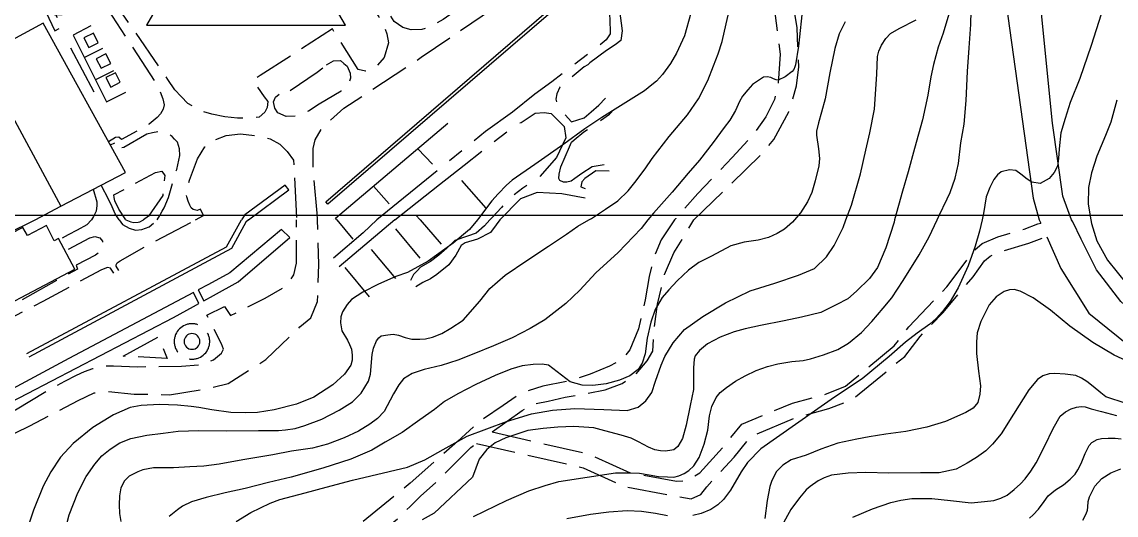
# Model space of a CAD drawing. Header units: millimetres. Extents: x 548366 to 1117317, y 7446967 to 14899125.
# Drawn here: x 555678 to 556196, y 7455273 to 7455507 of the extents above; entities that cross this region are included whole.
import ezdxf

# ---------------------------------------------------------------- set-up
doc = ezdxf.new("R2010")
doc.units = ezdxf.units.MM
doc.header["$MEASUREMENT"] = 0
doc.linetypes.add('ESTR-TERRA', pattern=[1, 0.7, -0.1, 0.1, -0.1])
doc.linetypes.add('MEIO-FIOx2', pattern=[20, 15, -5])
for name, color, linetype in [('AUTO_ESTRADA', 224, 'Continuous'), ('CALÇADA', 8, 'Continuous'), ('CANAL', 4, 'Continuous'), ('CURVA_INTERMEDIÁRIA', 32, 'Continuous'), ('CURVA_MESTRA', 36, 'Continuous'), ('EDIFICAÇÃO', 7, 'Continuous'), ('ENERGIA', 7, 'Continuous'), ('MALHA_TM', 8, 'Continuous'), ('MURO', 181, 'Continuous'), ('PTO_COTADO', 7, 'Continuous'), ('RADIAIS', 222, 'Continuous'), ('RUA_PAV_C_MEIO_FIO', 1, 'MEIO-FIOx2'), ('RUA_S_PAV', 2, 'ESTR-TERRA')]:
    doc.layers.add(name, color=color, linetype=linetype)
doc.styles.add('ROMANS', font='romans.shx')

msp = doc.modelspace()

# ---------------------------------------------------------------- linework, layer by layer
at = {"layer": 'AUTO_ESTRADA', "ltscale": 2.5, "flags": 128}
for points in [[(556175.08, 7455412.75), (556171.01, 7455424), (556165.99, 7455458.53), (556140.94, 7455709.13)], [(556138.12, 7455558.22), (556156.91, 7455423.06), (556159.77, 7455412.75)]]:
    msp.add_lwpolyline(points, dxfattribs=at)
at = {"layer": 'AUTO_ESTRADA', "linetype": 'Continuous'}
for points in [[(556159.77, 7455412.75), (556160.46, 7455411.18)], [(556486.57, 7455412.75), (556443.2, 7455393.86), (556410.25, 7455380.79), (556358.39, 7455363.84), (556296.35, 7455347.37), (556264.36, 7455344.47), (556233.83, 7455351.73), (556212.99, 7455360.93), (556198.45, 7455374.01), (556186.82, 7455389.02), (556179.55, 7455403.55), (556175.67, 7455411.78), (556175.08, 7455412.75)], [(556163.34, 7455404.65), (556169.96, 7455389.66), (556183.19, 7455368.51), (556206.12, 7455350), (556230.44, 7455338.66), (556257.58, 7455332.36), (556298.29, 7455334.3), (556328.1, 7455342.85)]]:
    msp.add_lwpolyline(points, dxfattribs=at)
at = {"layer": 'CALÇADA', "ltscale": 0.5}
for points in [[(555785.34, 7455412.75), (555804.43, 7455426.97), (555802.7, 7455429.14), (555783.59, 7455415.12), (555781.98, 7455412.75)], [(555680.4, 7455349.44), (555774.84, 7455399.92), (555781.98, 7455412.75)], [(555785.34, 7455412.75), (555784.05, 7455411.62), (555777.23, 7455399.24), (555681.3, 7455347.73)]]:
    msp.add_lwpolyline(points, dxfattribs=at)
at = {"layer": 'CANAL', "ltscale": 2.5, "flags": 128}
msp.add_lwpolyline([(555928.42, 7455510.97), (555822.86, 7455420.13), (555821.88, 7455421.27), (555927.44, 7455512.11)], close=True, dxfattribs=at)
at = {"layer": 'CANAL'}
for points in [[(555768.76, 7455376.85), (555780.37, 7455383.31), (555804.88, 7455404.36), (555801.01, 7455408.22), (555776.5, 7455387.6), (555766.35, 7455382.09), (555761.54, 7455379.56), (555764.22, 7455374.42)], [(555759.24, 7455378.34), (555700.21, 7455347.06), (555587.49, 7455286.47), (555574.94, 7455279.63), (555576.77, 7455276.44), (555749.83, 7455366.56), (555759.22, 7455371.71), (555761.74, 7455373.05)]]:
    msp.add_lwpolyline(points, close=True, dxfattribs=at)
at = {"layer": 'CURVA_INTERMEDIÁRIA'}
for points, elevation in [([(555891.87, 7455272.31), (555907.47, 7455279.9), (555918.06, 7455284.33), (555925.83, 7455286.96), (555932.28, 7455288.79), (555959.19, 7455292.94), (555964.93, 7455292.96), (555970.42, 7455292.77), (555975.05, 7455291.92), (555979.41, 7455291.16), (555983.76, 7455290.97), (555986.69, 7455290.88), (555989.06, 7455291.45), (555991.61, 7455292.58), (555993.88, 7455294.09), (555996.15, 7455296.27), (555998.71, 7455300.15), (556001.17, 7455306.48), (556002.87, 7455313.1), (556003.63, 7455320), (556004.79, 7455324.32), (556006.78, 7455328.67), (556008.67, 7455330.94), (556011.7, 7455333.39), (556015.96, 7455336.32), (556020.5, 7455338.88), (556025.71, 7455341.34), (556031.1, 7455343.23), (556036.02, 7455344.55), (556042.55, 7455345.69), (556047.94, 7455346.06), (556051.5, 7455346.96), (556057.56, 7455348.75), (556064.37, 7455351.4), (556069.48, 7455354.33), (556075.64, 7455359.44), (556080.56, 7455364.64), (556085.85, 7455370.89), (556090, 7455375.82), (556095.32, 7455384.05), (556102.87, 7455396.12), (556107.67, 7455404.75), (556111.5, 7455412.75), (556112.3, 7455414.43), (556116.16, 7455422.74), (556117.62, 7455425.7), (556120.02, 7455432.47), (556121.56, 7455439.41), (556122.68, 7455449.18), (556124.22, 7455458.09), (556125.17, 7455469.29), (556125.86, 7455483.08), (556126.55, 7455494.22), (556127.32, 7455505.33), (556127.66, 7455518.27)], 70), ([(555994.81, 7455510.61), (555991.73, 7455499.92), (555987.94, 7455491.62), (555985.2, 7455486.75), (555981.39, 7455481.56), (555978.45, 7455478.46), (555976.35, 7455476.65), (555972.86, 7455473.85), (555960.19, 7455466.03), (555952.57, 7455461.24), (555944.56, 7455455.87), (555934.63, 7455448.51), (555920.84, 7455438.92), (555910.22, 7455431.48), (555907.56, 7455429.17), (555903.62, 7455425.14), (555900.57, 7455421.75), (555894.31, 7455413.36), (555893.8, 7455412.75), (555889.94, 7455408.14), (555882.24, 7455401.63), (555870.33, 7455393.25), (555860.6, 7455387.79), (555855.03, 7455385.91), (555846.81, 7455382.31), (555839.45, 7455378.46), (555834.13, 7455375.04), (555831.99, 7455372.73), (555829.77, 7455369.13), (555829.08, 7455366.82), (555828.91, 7455363.91), (555829.51, 7455360.23), (555832.16, 7455355.78), (555833.19, 7455353.65), (555834.05, 7455351.51), (555834.39, 7455348.6), (555834.39, 7455346.21), (555833.71, 7455343.9), (555830.71, 7455339.7), (555825.23, 7455334.57), (555816.32, 7455328.75), (555808.12, 7455325.38), (555797.5, 7455322.72), (555789.54, 7455321.44), (555783.88, 7455321.35), (555776.95, 7455321.44), (555767.95, 7455322.72), (555761.88, 7455323.83), (555758.12, 7455324.34), (555751.69, 7455324.94), (555743.13, 7455325.29), (555734.48, 7455324.86), (555729.25, 7455323.92), (555721.37, 7455320.41), (555711.61, 7455314.42), (555702.27, 7455306.88), (555696.36, 7455300.29), (555691.69, 7455293.39), (555688.09, 7455286.62), (555683.47, 7455275.24), (555680.47, 7455266.25)], 10), ([(555699.26, 7455268.82), (555700.33, 7455273.1), (555704.53, 7455283.45), (555708.46, 7455291.12), (555712.5, 7455296.98), (555715.89, 7455300.91), (555719.82, 7455304.12), (555724.37, 7455307.06), (555729.64, 7455309.11), (555737.13, 7455310.72), (555744.9, 7455311.7), (555751.95, 7455312.59), (555761.77, 7455313.04), (555774.77, 7455312.87), (555790.03, 7455312.96), (555799.49, 7455313.05), (555802.89, 7455313.32), (555807.44, 7455313.94), (555811.99, 7455315.37), (555820.11, 7455318.31), (555828.21, 7455322.63), (555834.63, 7455326.56), (555838.65, 7455330.66), (555842.13, 7455336.28), (555843.02, 7455339.67), (555843.92, 7455348.94), (555844.57, 7455352.03), (555845.99, 7455355.42), (555846.98, 7455356.85), (555848.22, 7455357.74), (555851.26, 7455358.36), (555853.85, 7455358.54), (555856.35, 7455358.19), (555859.56, 7455357.03), (555862.6, 7455356.31), (555866.43, 7455356.31), (555869.11, 7455356.4), (555872.5, 7455357.12), (555876.88, 7455358.99), (555881.16, 7455361.49), (555886.96, 7455365.23), (555894.82, 7455374.24), (555899.6, 7455380.26), (555906.83, 7455386.51), (555917.1, 7455393.46), (555927.36, 7455400.33), (555935.84, 7455406.04), (555941.24, 7455409.75), (555946.51, 7455412.75), (555947.67, 7455413.41), (555954.36, 7455417.78), (555960.16, 7455421.79), (555965.07, 7455426.43), (555968.29, 7455430.44), (555973.11, 7455436.95), (555976.45, 7455441.75), (555984.49, 7455452.28), (555993.14, 7455462.44), (555998.41, 7455470.11), (556002.78, 7455478.76), (556005.48, 7455485.62), (556007.8, 7455491.33), (556009.59, 7455497.21), (556011.55, 7455505.51), (556012.89, 7455511.75)], 20), ([(556047.76, 7455514.29), (556045.85, 7455495.06), (556044.43, 7455486.21), (556043.99, 7455485.18), (556043.58, 7455483.96), (556042.83, 7455482.95), (556039.38, 7455480.53), (556036.07, 7455478.87), (556035.14, 7455479.13), (556033.99, 7455479.54), (556032.68, 7455480.11), (556030.96, 7455480.52), (556029.2, 7455480.35), (556023.96, 7455476.81), (556021.73, 7455474.31), (556019.23, 7455471.36), (556017.89, 7455468.87), (556015.93, 7455464.5), (556013.25, 7455459.95), (556010.57, 7455456.47), (556005.3, 7455449.34), (555998.93, 7455440.97), (555993.49, 7455434.82), (555985.99, 7455425.81), (555977.06, 7455415.91), (555974.5, 7455412.75), (555971.24, 7455408.72), (555960.35, 7455397.3), (555949.82, 7455387.58), (555942.19, 7455379.4), (555935.57, 7455373.14), (555925.68, 7455365.4), (555918.72, 7455361.21), (555910.24, 7455356.84), (555901.34, 7455353.15), (555891.97, 7455349.22), (555884.38, 7455346.28), (555876.53, 7455343.78), (555868.58, 7455341.91), (555862.78, 7455339.95), (555858.68, 7455337.45), (555856.53, 7455334.6), (555854.03, 7455330.4), (555852.48, 7455327.4), (555849.62, 7455322.05), (555846.41, 7455318.66), (555842.84, 7455315.9), (555837.48, 7455312.6), (555830.61, 7455309.57), (555822.67, 7455306.53), (555815.56, 7455304.63), (555805.65, 7455303.12), (555796.9, 7455301.51), (555782.62, 7455299.02), (555771.38, 7455296.96), (555764.15, 7455296.16), (555757.57, 7455295.71), (555749.8, 7455295.26), (555740.34, 7455295.26), (555735.25, 7455294.37), (555732.84, 7455293.48), (555728.74, 7455291.34), (555726.6, 7455289.2), (555724.9, 7455285.9), (555724.19, 7455281.97), (555724.1, 7455277.78), (555724.19, 7455273.68), (555724.82, 7455269.86)], 30), ([(556117.91, 7455513.36), (556114.34, 7455501.19), (556111.92, 7455494.58), (556109.72, 7455486.39), (556108.45, 7455480.54), (556106.98, 7455471.83), (556104.45, 7455460.07), (556100.67, 7455446.54), (556097.72, 7455435.44), (556094.99, 7455426.31), (556091.28, 7455412.75), (556091, 7455411.72), (556087.12, 7455399.45), (556083.18, 7455390.25), (556079.4, 7455384.89), (556073.31, 7455379.02), (556069.11, 7455375.35), (556063.65, 7455372.51), (556056.29, 7455368.94), (556047.26, 7455366.64), (556038.97, 7455364.85), (556027.84, 7455362.75), (556020.59, 7455361.18), (556015.24, 7455359.71), (556008.6, 7455357.13), (556002.61, 7455354.08), (555998.94, 7455350.83), (555996.84, 7455348.31), (555996.42, 7455346.74), (555996, 7455342.65), (555996.1, 7455337.61), (555996, 7455332.47), (555994.55, 7455324.77), (555992.55, 7455315.43), (555990.77, 7455309.13), (555988.67, 7455305.36), (555986.67, 7455303.89), (555984.89, 7455303.47), (555982.58, 7455303.26), (555980.48, 7455303.36), (555977.75, 7455303.89), (555974.81, 7455305.04), (555970.08, 7455307.67), (555966.51, 7455309.34), (555961.79, 7455310.71), (555954.12, 7455312.81), (555948.87, 7455314.17), (555939.31, 7455314.91), (555931.86, 7455314.59), (555924.93, 7455313.96), (555917.58, 7455313.02), (555913.41, 7455311.61), (555907.21, 7455309.51), (555902.06, 7455307.2), (555898.18, 7455303.95), (555894.5, 7455299.33), (555891.43, 7455290.93), (555873.23, 7455273.78), (555867.59, 7455270.72)], 60), ([(556189.03, 7455510.1), (556184.35, 7455495.27), (556179.04, 7455479.73), (556174.47, 7455468.25), (556172.03, 7455460.73), (556169.99, 7455453.93), (556169.18, 7455446.31), (556168.88, 7455441.85), (556168.47, 7455438.09), (556166.84, 7455435.15), (556164.4, 7455432.4), (556160.18, 7455429.99), (556156.3, 7455430.55), (556154.09, 7455431.96), (556151.07, 7455434.37), (556151.07, 7455434.37), (556148.66, 7455436.18), (556145.7, 7455436.38), (556141.68, 7455435.41), (556139.98, 7455433.99), (556138.27, 7455431.82), (556136.38, 7455428.13), (556134.68, 7455423.69), (556133.35, 7455415.78), (556132.69, 7455412.75), (556131.55, 7455407.46), (556129.47, 7455400.27), (556126.06, 7455391.01), (556121.44, 7455380.58), (556117.58, 7455374.01), (556113.92, 7455369.31), (556110.89, 7455365.97), (556107.97, 7455363.36), (556102.01, 7455359.08), (556096.5, 7455354.84), (556088.78, 7455348.05), (556075.87, 7455337.45), (556062.79, 7455328.83), (556053.4, 7455322.19), (556027.93, 7455304.33), (556021.68, 7455297.82), (556018.59, 7455293.42), (556013.56, 7455284.74), (556010.26, 7455280.23), (556007.65, 7455277.8), (556004.18, 7455275.55), (555999.66, 7455273.73), (555995.67, 7455272.77)], 80), ([(556067.83, 7455506.51), (556065.1, 7455500.78), (556062.93, 7455493.85), (556060.68, 7455482.38), (556058.33, 7455470.07), (556056.63, 7455463.72), (556055.31, 7455458.64), (556054.37, 7455454.79), (556054.37, 7455452.91), (556055.22, 7455446.43), (556055.78, 7455441.82), (556055.41, 7455438.35), (556053.72, 7455431.2), (556052.12, 7455425.75), (556050.05, 7455421.34), (556046.79, 7455416), (556043.95, 7455412.75), (556042.93, 7455411.59), (556039.08, 7455408.39), (556035.69, 7455406.23), (556031.55, 7455404.35), (556026.66, 7455403.13), (556020.08, 7455402.19), (556013.78, 7455400.5), (556004.56, 7455395.61), (555998.54, 7455392.61), (555993.61, 7455388.88), (555988.25, 7455383.8), (555984.4, 7455379.57), (555981.29, 7455375.91), (555977.91, 7455370.27), (555975.84, 7455364.26), (555974.13, 7455356.68), (555973.09, 7455349.25), (555971.78, 7455344.84), (555969.8, 7455341.92), (555965.85, 7455338.92), (555961.06, 7455336.75), (555954.76, 7455335.06), (555948.45, 7455334.31), (555943.38, 7455334.5), (555937.58, 7455336.06), (555927.41, 7455343.86), (555924.45, 7455344.34), (555920.05, 7455344.24), (555914.98, 7455343.67), (555909.53, 7455341.95), (555902.07, 7455338.99), (555892.99, 7455334.78), (555884.48, 7455330.39), (555878.2, 7455326.69), (555873.42, 7455322.97), (555866.44, 7455318), (555858.03, 7455312.08), (555850, 7455307.39), (555843.68, 7455303.67), (555833.84, 7455299.37), (555820.54, 7455295.07), (555805.56, 7455290.94), (555794.85, 7455288.36), (555783.75, 7455285.49), (555774.29, 7455283.39), (555765.3, 7455281.29), (555758.32, 7455279.19), (555754.02, 7455277.08), (555751.69, 7455275.48), (555747.77, 7455272.23)], 40), ([(556196.46, 7455469.48), (556193.66, 7455458.94), (556191.14, 7455452.65), (556187.08, 7455442.98), (556184.46, 7455435.05), (556183.11, 7455428.11), (556183.02, 7455420.18), (556184.28, 7455412.75), (556184.56, 7455411.09), (556187.08, 7455402.77), (556192.14, 7455393.72), (556201.24, 7455382.21)], 90), ([(556206.92, 7455343.25), (556195.32, 7455348.62), (556185.19, 7455354.63), (556174.32, 7455362.33), (556165.14, 7455369.92), (556156.83, 7455375.83), (556150.71, 7455379), (556147.97, 7455379.74), (556145.75, 7455379.63), (556143.12, 7455378.79), (556139.32, 7455376.26), (556136.05, 7455372.46), (556132.04, 7455364.55), (556130.45, 7455359.28), (556130.03, 7455354.96), (556130.03, 7455349.47), (556131.08, 7455341.06), (556131.92, 7455334.21), (556131.71, 7455330.2), (556130.76, 7455326.3), (556128.55, 7455323.56), (556124.96, 7455321.45), (556115.35, 7455317.23), (556106.49, 7455314.6), (556096.57, 7455312.49), (556087.07, 7455311.22), (556079.16, 7455309.96), (556073.36, 7455308.8), (556064.39, 7455306.9), (556056.4, 7455304.11), (556049.33, 7455301.26), (556042.26, 7455299.04), (556038.35, 7455296.51), (556035.29, 7455293.56), (556033.08, 7455289.34), (556032.13, 7455286.5), (556030.97, 7455279.75), (556029.88, 7455271.24)], 90), ([(556071.51, 7455271.96), (556080.75, 7455275.87), (556089.5, 7455278.87), (556094.16, 7455280.03), (556099.5, 7455280.7), (556108.91, 7455280.7), (556117.82, 7455279.86), (556127.54, 7455278.65), (556133.79, 7455279.4), (556138.28, 7455279.9), (556141.62, 7455280.89), (556144.53, 7455282.39), (556147.86, 7455285.06), (556150.94, 7455287.72), (556153.03, 7455290.05), (556155.86, 7455293.79), (556158.36, 7455297.71), (556162.39, 7455305.75), (556166.31, 7455313.91), (556169.64, 7455319.82), (556172.14, 7455321.81), (556174.89, 7455323.23), (556177.38, 7455324.06), (556179.63, 7455324.31), (556181.55, 7455324.15), (556184.38, 7455323.31), (556189.3, 7455321.9), (556196.29, 7455320.15)], 110), ([(556155.21, 7455271.4), (556156.96, 7455272.98), (556159.38, 7455275.65), (556162.04, 7455279.31), (556163.96, 7455281.97), (556167.46, 7455284.8), (556171.29, 7455287.3), (556174.46, 7455289.88), (556176.79, 7455292.29), (556178.04, 7455294.37), (556179.62, 7455297.37), (556181.45, 7455302.03), (556183.37, 7455305.86), (556184.74, 7455307.37), (556187.16, 7455308.71), (556189.24, 7455309.21), (556192.49, 7455309.29), (556195.65, 7455309.29), (556198.57, 7455308.96)], 120), ([(556180.47, 7455270.48), (556182.06, 7455273.56), (556182.56, 7455275.31), (556182.72, 7455276.64), (556182.97, 7455279.3), (556183.55, 7455281.63), (556186.14, 7455286.55), (556189.47, 7455290.21), (556193.72, 7455292.87), (556198.46, 7455294.87)], 130), ([(555983.77, 7455272.51), (555978.04, 7455273.73), (555971.46, 7455274.68), (555964.69, 7455274.94), (555956.01, 7455274.25), (555947.33, 7455273.21), (555936.13, 7455271.13)], 80)]:
    msp.add_lwpolyline(points, dxfattribs=dict(at, elevation=elevation))
at = {"layer": 'CURVA_MESTRA'}
for points, elevation in [([(555779.55, 7455269.85), (555786.44, 7455274.15), (555795.52, 7455278.54), (555800.14, 7455280.32), (555812.19, 7455283.47), (555822.14, 7455286.15), (555834.57, 7455289.4), (555860.66, 7455295.55), (555868.77, 7455299.06), (555877.43, 7455303.91), (555888.9, 7455310.35), (555907.57, 7455317.17), (555919.26, 7455320.81), (555929.28, 7455322.63), (555939.91, 7455323.39), (555953.57, 7455322.94), (555964.65, 7455322.48), (555969.81, 7455324), (555973.45, 7455327.03), (555976.34, 7455330.97), (555978.01, 7455336.28), (555980.74, 7455343.87), (555982.47, 7455348.03), (555986.42, 7455354.55), (555991.73, 7455360.77), (556000.54, 7455366.99), (556011.17, 7455373.52), (556022.84, 7455379.19), (556034.56, 7455382.81), (556045.84, 7455386.5), (556053.42, 7455389.64), (556058.97, 7455395.19), (556062.67, 7455400.55), (556066.92, 7455409.05), (556068.26, 7455412.75), (556070.81, 7455419.76), (556075.06, 7455434.55), (556077.65, 7455445.82), (556079.52, 7455453.9), (556081.74, 7455465.18), (556082.85, 7455481.81), (556083.22, 7455490.12), (556083.77, 7455492.71), (556085.07, 7455495.48), (556087.1, 7455498.62), (556089.32, 7455501.02), (556093.39, 7455503.43), (556101.53, 7455507.49)], 50), ([(556200.9, 7455325.81), (556191.35, 7455328.99), (556188.93, 7455330.74), (556185.27, 7455333.82), (556182.35, 7455336.15), (556179.85, 7455337.73), (556177.1, 7455339.06), (556172.11, 7455339.73), (556167.19, 7455339.98), (556164.44, 7455339.81), (556161.53, 7455338.81), (556158.95, 7455337.15), (556154.78, 7455332.24), (556147.62, 7455320.67), (556141.7, 7455311.43), (556137.68, 7455306.55), (556134.51, 7455303.38), (556130.01, 7455300.22), (556125.57, 7455297.46), (556120.49, 7455294.72), (556112.41, 7455292.88), (556103.58, 7455292.88), (556088.5, 7455292.8), (556077.59, 7455293.05), (556069.29, 7455292.7), (556061.37, 7455291.79), (556057.96, 7455290.62), (556055.13, 7455289.21), (556051.3, 7455286.38), (556049.46, 7455284.8), (556046.22, 7455281.05), (556042.22, 7455275.56), (556037.97, 7455268.07)], 100)]:
    msp.add_lwpolyline(points, dxfattribs=dict(at, elevation=elevation))
at = {"layer": 'EDIFICAÇÃO', "ltscale": 2.5}
for points in [[(555658.29, 7455489.82), (555696.44, 7455419.26), (555727.02, 7455435.15), (555688.11, 7455505.85)], [(555707.36, 7455498.91), (555709.64, 7455494.36), (555714.18, 7455496.63), (555711.91, 7455501.18)], [(555713.24, 7455489.05), (555715.51, 7455484.51), (555720.06, 7455486.78), (555717.78, 7455491.33)], [(555717.79, 7455480.15), (555720.06, 7455475.6), (555724.61, 7455477.88), (555722.33, 7455482.43)]]:
    msp.add_lwpolyline(points, close=True, dxfattribs=at)
msp.add_lwpolyline([(555684.35, 7455412.75), (555696.44, 7455419.26)], dxfattribs=at)
at = {"layer": 'EDIFICAÇÃO', "ltscale": 0.5}
msp.add_lwpolyline([(555649.79, 7455412.75), (555657.36, 7455399.44), (555684.35, 7455412.75)], dxfattribs=at)
at = {"layer": 'EDIFICAÇÃO'}
msp.add_lwpolyline([(555695.35, 7455403.86), (555693.28, 7455402.84), (555689.61, 7455409.99), (555680.62, 7455405.28), (555678.51, 7455409.08), (555672.66, 7455406.2), (555674.43, 7455402.73), (555660.85, 7455395.72), (555638.22, 7455383), (555649.05, 7455361.01), (555703.06, 7455389.32)], close=True, dxfattribs=at)
msp.add_lwpolyline([(555758.56, 7455358.87, 1), (555758.56, 7455351.43, 1)], format="xyb", close=True, dxfattribs=at)
at = {"layer": 'ENERGIA'}
msp.add_lwpolyline([(555783.97, 7455585.85), (555737.05, 7455504.9), (555831.24, 7455504.9)], close=True, dxfattribs=at)
at = {"layer": 'MALHA_TM'}
msp.add_lwpolyline([(549360, 7455415), (559365, 7455415)], dxfattribs=at)
at = {"layer": 'MURO', "ltscale": 0.5}
for points in [[(555710.69, 7455504.66), (555702.28, 7455500.2), (555718.05, 7455468.68), (555727.25, 7455473.15)], [(555700.97, 7455494.16), (555712.01, 7455473.41)], [(555716.21, 7455493.9), (555707.59, 7455489.58)], [(555721.47, 7455483.39), (555712.85, 7455479.08)], [(555826.49, 7455413.51), (555879.79, 7455458.53)], [(555865.46, 7455446.43), (555872.44, 7455439.09)], [(555844.55, 7455428.76), (555851.93, 7455420.37)], [(555886.19, 7455431.39), (555897.74, 7455418.2)], [(555825.73, 7455412.75), (555825.67, 7455412.81)], [(555827.13, 7455412.75), (555826.49, 7455413.51)], [(555827.13, 7455412.75), (555834.68, 7455403.62)], [(555864.6, 7455415.04), (555866.66, 7455412.75)], [(555866.66, 7455412.75), (555876.63, 7455401.24)], [(555854.96, 7455408.48), (555866.43, 7455394.61)], [(555843.44, 7455398.77), (555854.91, 7455384.9)], [(555830.95, 7455390.16), (555842.41, 7455376.28)]]:
    msp.add_lwpolyline(points, dxfattribs=at)
at = {"layer": 'RADIAIS', "linetype": 'Continuous', "ltscale": 2.5}
for radius in [4998.2, 3998.56, 2998.91, 1999.28]:
    msp.add_circle((554363.71, 7455412.75), radius, dxfattribs=at)
at = {"layer": 'RUA_PAV_C_MEIO_FIO', "ltscale": 1.25, "flags": 128}
for points in [[(555801.96, 7455713.54), (555802.44, 7455711.61), (555802.28, 7455710.01), (555801.96, 7455708.08), (555802.62, 7455703.98), (555804.82, 7455700.99), (555825.91, 7455715.17), (555831.64, 7455720.31), (555835.8, 7455721.43), (555839.99, 7455721.07), (555848.75, 7455710.61), (555871.12, 7455677.34), (555885.32, 7455657.39), (555886.43, 7455654.73), (555887.05, 7455650.96), (555884.48, 7455646.69), (555874.72, 7455640.33), (555867.23, 7455635.84), (555863.91, 7455635.57), (555861.61, 7455636.59), (555857.91, 7455641.64), (555854.4, 7455639.46), (555857.86, 7455634.35), (555858.23, 7455632.85), (555857.49, 7455630.23), (555857.41, 7455629.03), (555860.46, 7455623.85), (555873.8, 7455632.81), (555879.34, 7455636.04), (555885.43, 7455640.2), (555888.31, 7455641.33), (555890.81, 7455642.02), (555892.89, 7455641.73), (555895.41, 7455640.77), (555911.32, 7455618.03), (555933.51, 7455586.78), (555936.39, 7455581.91), (555938.16, 7455575.48), (555938.62, 7455568.27), (555936.63, 7455556.53), (555932.87, 7455547.35), (555925.18, 7455539.11), (555908.05, 7455527.24), (555890.13, 7455516.43), (555877.54, 7455507.64), (555871.45, 7455504.19), (555867.39, 7455502.89), (555862.36, 7455502.73), (555858.35, 7455503.9), (555854.27, 7455506.76), (555846.52, 7455518.58), (555827.03, 7455547.55), (555800.14, 7455585.99), (555778.42, 7455618.11), (555752.57, 7455658.31), (555738.69, 7455678.75), (555712.99, 7455716.2), (555703.52, 7455730.28), (555690.51, 7455748.95), (555687.24, 7455746.56), (555700.54, 7455726.13), (555705.09, 7455719.32), (555729.12, 7455684.78), (555733.58, 7455678.12), (555735.35, 7455674.59), (555735.37, 7455672.26), (555735.1, 7455669.2), (555733.77, 7455665.61), (555732.86, 7455662.68), (555727.62, 7455659.1), (555706.32, 7455644.76), (555670.22, 7455619.37), (555672.71, 7455615.7), (555721.7, 7455650.17), (555733.35, 7455657.87), (555735.79, 7455658.79), (555738.71, 7455658.92), (555741.25, 7455658.41), (555744.3, 7455657.4), (555746.45, 7455656.63), (555748.87, 7455654.73), (555763.1, 7455634.79), (555786.42, 7455599.62), (555789.21, 7455595.23), (555790.68, 7455591.78), (555791.21, 7455589.91), (555790.51, 7455587.56), (555788.79, 7455585.08), (555785.93, 7455582.5), (555771.54, 7455572.16), (555749.27, 7455557.44), (555725.94, 7455541.67), (555727.62, 7455539.27), (555738.94, 7455546.81), (555772.69, 7455569.85), (555788.09, 7455580.54), (555793.13, 7455584.04), (555794.64, 7455584.73), (555795.88, 7455584.59), (555816.26, 7455555.6), (555842.17, 7455516.69), (555847.1, 7455508.9), (555849.58, 7455504.24), (555850.87, 7455500.82), (555851.61, 7455496.51), (555849.54, 7455489.63), (555845.92, 7455485.58), (555840.8, 7455483.13), (555837.29, 7455484.01), (555825.04, 7455503.15), (555790.86, 7455481.05), (555787.45, 7455478.67), (555792.72, 7455471.04), (555794.48, 7455468.87), (555794.17, 7455465.98), (555793.03, 7455463.82), (555790.45, 7455461.45), (555785.39, 7455460.93), (555780.16, 7455460.83), (555774.11, 7455461.56), (555767.96, 7455462.81), (555762.72, 7455464.36), (555756.56, 7455467.9), (555753.42, 7455471.1), (555750.49, 7455474.27), (555747.2, 7455479.26), (555710.45, 7455532.37), (555694.34, 7455556.35), (555688.19, 7455552.89), (555687.46, 7455552.33), (555685.95, 7455554.55), (555664.72, 7455587.2), (555663.17, 7455590.95), (555661.84, 7455596.7), (555659.85, 7455605.98), (555658.97, 7455609.74), (555655.43, 7455615.92), (555651.89, 7455621.89), (555629.77, 7455653.39), (555611.7, 7455679.23), (555591.62, 7455708.02), (555568.62, 7455743.28), (555565.06, 7455742.31), (555562.14, 7455742.95), (555560.2, 7455744.89), (555556.73, 7455750.62), (555554.05, 7455756.86), (555553.07, 7455763.01), (555553.41, 7455771.83), (555554.46, 7455777.24), (555556.01, 7455782.67), (555556.37, 7455786), (555557.6, 7455788.18), (555559.59, 7455790.62), (555564.54, 7455794.26), (555612.97, 7455826.74), (555657.25, 7455856.89), (555659.42, 7455856.8), (555659.97, 7455850.99), (555659.7, 7455848.98), (555659.22, 7455846.46), (555658.35, 7455844.91), (555657.18, 7455843.95), (555656.12, 7455845.4), (555654.43, 7455848.01), (555615.52, 7455821.61), (555619.48, 7455815.78), (555610.98, 7455809.36), (555625.14, 7455788.75), (555674.83, 7455821.32), (555667.36, 7455832.37), (555662.48, 7455834.24), (555661.1, 7455838.54), (555662.08, 7455842.47), (555664, 7455849.01), (555666.58, 7455858.82), (555667.26, 7455859.95), (555671.94, 7455865.43), (555681.13, 7455871.7), (555709.22, 7455891.37), (555713.2, 7455893.14), (555716.19, 7455894.06), (555722.02, 7455894.06), (555724.93, 7455893.41), (555727.85, 7455891.79), (555729.88, 7455889.73), (555745.1, 7455866.11), (555760.97, 7455841.85), (555762.27, 7455836.67), (555762.19, 7455832.36), (555760.67, 7455829.83), (555732.33, 7455811.61), (555694.93, 7455786.57)], [(555905.49, 7455728.23), (555904.84, 7455736.69), (555902.89, 7455748.08), (555899.96, 7455756.21), (555893.27, 7455762.17), (555896.88, 7455762.72), (555904.19, 7455757.19), (555908.75, 7455747.1), (555913.96, 7455738.97), (555920.48, 7455729.21), (555929.27, 7455720.75), (555941, 7455710.02), (555949.79, 7455701.23), (555957.94, 7455693.75), (555964.45, 7455687.81), (555968.86, 7455682.39), (555972.59, 7455675.28), (555974.96, 7455667.82), (555979.75, 7455655.07), (556007.57, 7455596.46), (556021.13, 7455568.69), (556027.24, 7455551.07), (556032.36, 7455527.47), (556037.14, 7455491.14), (556036.12, 7455477.13), (556034.42, 7455469.68), (556030.35, 7455461.55), (556023.91, 7455452.74), (556014.41, 7455442.24), (555998.13, 7455425.3), (555987.61, 7455413.44), (555986.98, 7455412.75)], [(555996.25, 7455412.75), (556028.87, 7455444.36), (556034.02, 7455450.8), (556041.23, 7455463.92), (556044.84, 7455476.27), (556045.87, 7455485.28), (556045.13, 7455503.75), (556041.04, 7455528.49), (556036.4, 7455550.88), (556030.22, 7455567.72), (556023.01, 7455583.93), (556001.37, 7455624.33), (555993.59, 7455646.29), (555987.41, 7455662.24), (555979.96, 7455675.16), (555976.26, 7455681.33)], [(555817.94, 7455412.75), (555817.84, 7455415.92), (555815.93, 7455437.57), (555815.93, 7455446.48), (555816.89, 7455450.62), (555820.39, 7455456.67), (555830.51, 7455465.63), (555867.13, 7455489.73), (555919.37, 7455525.42), (555936.4, 7455537.78), (555943.55, 7455546.04), (555945.64, 7455553.2), (555946.48, 7455560.44), (555946.59, 7455570.65), (555946.34, 7455576.5), (555946.8, 7455579.5), (555948.88, 7455579.5), (555950.27, 7455575.81), (555951.43, 7455566.79), (555951.66, 7455560.55), (555950.04, 7455553.15), (555948.19, 7455546.45)], [(555647.67, 7455497.21), (555643.35, 7455503.56), (555643.09, 7455506.35), (555643.98, 7455510.25), (555645.96, 7455512.73), (555653.23, 7455517.68), (555675.84, 7455533.48), (555677.12, 7455533.74), (555678.58, 7455533.31), (555679.64, 7455531.76), (555681.62, 7455527.27), (555682.13, 7455526.26), (555686.5, 7455517.44), (555693.64, 7455502.2), (555696.93, 7455504.11), (555689.2, 7455519.62), (555688.86, 7455521.24), (555689.89, 7455522.1), (555697.28, 7455526.41), (555699.53, 7455527.44), (555703.16, 7455528.31), (555705.41, 7455528.31), (555707.66, 7455527.27), (555709.64, 7455525.51), (555710.57, 7455524.17), (555720.74, 7455509.19), (555734.86, 7455487.79), (555742.41, 7455475.99), (555744.78, 7455469.98), (555745.33, 7455467.28), (555744.97, 7455465.09), (555743.63, 7455462.9), (555742.04, 7455461.2), (555738.26, 7455458.01), (555725.26, 7455450.79), (555725.26, 7455450.79), (555725.26, 7455450.79), (555725.26, 7455450.79), (555725.26, 7455450.79), (555723.97, 7455451.91), (555722.37, 7455451.67), (555719.01, 7455449.69)], [(555742.03, 7455412.75), (555743.32, 7455414.84), (555744.47, 7455416.79), (555745.33, 7455418.51), (555747.41, 7455423.38), (555751.31, 7455436.65), (555752.81, 7455443.24), (555752.65, 7455446.38), (555751.68, 7455449.51), (555750.32, 7455450.95), (555749.19, 7455452.16), (555746.94, 7455453.6), (555745.02, 7455454.32), (555742.77, 7455454.48), (555739.88, 7455454), (555737.23, 7455453.28), (555726.3, 7455447.02), (555724.05, 7455446.46), (555724.05, 7455448.3), (555723.09, 7455449.67), (555719.89, 7455448.1)], [(555760.25, 7455412.75), (555763.98, 7455414.78), (555762.59, 7455417.75), (555762.59, 7455417.75), (555762.59, 7455417.75), (555760.95, 7455417.23), (555759.05, 7455417.58), (555758.19, 7455418.44), (555757.5, 7455419.74), (555756.79, 7455421.55), (555756.06, 7455423.62), (555755.7, 7455425.81), (555757.41, 7455431.49), (555761.11, 7455441.57), (555764.6, 7455447.29), (555769.44, 7455450.69), (555774.72, 7455452.66), (555781.52, 7455453.46), (555790.83, 7455452.48), (555795.66, 7455451.14), (555800.23, 7455448.54), (555803.63, 7455445.05), (555806.69, 7455441.07), (555807.01, 7455433.75), (555808.12, 7455412.75)], [(555727.3, 7455412.75), (555723.96, 7455417.86), (555722.07, 7455421.76), (555721.72, 7455423.29), (555721.6, 7455424.59), (555741.32, 7455435.21), (555744.27, 7455435.8), (555745.69, 7455433.68), (555744.74, 7455424.23), (555738.01, 7455414.56), (555735.67, 7455412.75)], [(555711.74, 7455427.21), (555713.46, 7455421.33), (555713.46, 7455419.52), (555713.16, 7455416.81), (555711.95, 7455414.39), (555710.92, 7455412.75)], [(555724.04, 7455412.75), (555722.23, 7455415.6), (555720.71, 7455418.92), (555719.2, 7455422.24), (555715.63, 7455429.23)], [(555547.99, 7454732.11), (555542, 7454732), (555541.65, 7454731.29), (555541.65, 7454726.19), (555527.2, 7454726.19), (555527.03, 7454728.12), (555526.15, 7454729), (555524.74, 7454729.36), (555523.51, 7454728.83), (555523.26, 7454727.15), (555524.56, 7454720.56), (555527.56, 7454711.41), (555524.56, 7454709.82), (555522.1, 7454714.75), (555518.22, 7454723.72), (555515.23, 7454734.28), (555513.7, 7454746.95), (555512.51, 7454762.42), (555512.23, 7454777.54), (555512.14, 7454786.22), (555511.21, 7454794.06), (555510.18, 7454800.22), (555509.66, 7454805.16), (555508.97, 7454810.15), (555509.73, 7454824.17), (555514.38, 7454894.1), (555517.37, 7454929.79), (555519.81, 7454965.84), (555520.55, 7454974.52), (555521.67, 7454987.49), (555522.79, 7454992.34), (555525.28, 7454997.16), (555528.89, 7455001.07), (555532.94, 7455004.98), (555536.85, 7455007.07), (555542.21, 7455009.55), (555547.73, 7455011.33), (555563.39, 7455016.16), (555570.83, 7455018.5), (555577.1, 7455020.59), (555583.49, 7455022.81), (555588.19, 7455025.29), (555591.85, 7455028.29), (555593.94, 7455032.07), (555594.72, 7455034.73), (555595.37, 7455039.89), (555595.76, 7455055.03), (555594.85, 7455057.11), (555592.48, 7455058.73), (555590.26, 7455059.78), (555592.35, 7455078.56), (555594.44, 7455093.3), (555602.24, 7455092.17), (555606.64, 7455093.95), (555609.32, 7455096.41), (555610.22, 7455099.79), (555612.4, 7455108.54), (555617.33, 7455138.87), (555623.92, 7455181.67), (555627.87, 7455217.14), (555631.37, 7455234.94), (555634.15, 7455271.88), (555635.23, 7455280.44), (555636.47, 7455286.45), (555637.54, 7455291.41), (555639.13, 7455295.13), (555640.9, 7455298.49), (555643.21, 7455302.38), (555645.87, 7455306.01), (555648.7, 7455308.14), (555674.93, 7455322.83), (555692.48, 7455333.27), (555698.32, 7455336.28), (555703.82, 7455339.11), (555707.72, 7455340.88), (555711.61, 7455342.3), (555716.22, 7455343.54), (555721.36, 7455343.54), (555732.82, 7455343.19), (555753.61, 7455343.37), (555762.81, 7455344.11), (555768.69, 7455346.5), (555772.56, 7455349.62), (555773.47, 7455351.46), (555772.56, 7455354.04), (555765.56, 7455367.64), (555774.03, 7455371.68), (555776.85, 7455367.38), (555793.22, 7455375.65), (555803.52, 7455381.53), (555806.79, 7455386.73), (555808.12, 7455392.17), (555808.12, 7455397.75), (555808.12, 7455412.75)], [(555721.49, 7455387.45), (555720.05, 7455389.79), (555718.61, 7455390.18), (555715.67, 7455389.13), (555687.96, 7455374.1), (555642.92, 7455350.52), (555640.53, 7455348.03), (555640.53, 7455346.25), (555641.54, 7455340.96), (555648.33, 7455327.45), (555641.6, 7455323.34), (555633.85, 7455338.18), (555632.91, 7455339.57), (555632.53, 7455340.83), (555632.46, 7455342.01), (555633.05, 7455344.42), (555632.91, 7455346.02), (555631.38, 7455348.06), (555629.68, 7455349.59), (555628.32, 7455350.27), (555625.94, 7455350.61), (555623.39, 7455351.46), (555619.99, 7455352.31), (555617.95, 7455353.33), (555616.08, 7455353.5), (555613.87, 7455353.16), (555608.92, 7455350.75), (555606.35, 7455355.87), (555607.11, 7455358.18), (555607.11, 7455360.29), (555606.08, 7455363.1), (555597.46, 7455378.14), (555607.83, 7455384.08), (555635.62, 7455398.58), (555638.59, 7455401.08), (555640.02, 7455403.22), (555640.04, 7455406.16), (555636.42, 7455412.75)], [(555684.47, 7455152.48), (555684.2, 7455158), (555681.15, 7455161.32), (555678.94, 7455166.02), (555678.11, 7455173.75), (555673.41, 7455182.04), (555665.94, 7455193.37), (555657.64, 7455200.83), (555644.08, 7455202.21), (555640.47, 7455203.18), (555638.25, 7455206.22), (555639.36, 7455227.22), (555643.23, 7455269.77), (555644.41, 7455284.08), (555646.35, 7455291.82), (555648.56, 7455298.45), (555650.77, 7455300.94), (555655.2, 7455303.7), (555663.22, 7455307.29), (555674.91, 7455311.86), (555681.7, 7455315.15), (555704.72, 7455327.17), (555712.18, 7455330.79), (555718.5, 7455331.42), (555731.23, 7455330.23), (555747.9, 7455329.92), (555763.96, 7455332.39), (555775.69, 7455335.16), (555793.59, 7455346.58), (555809.65, 7455362), (555814.89, 7455366.32), (555817.98, 7455374.03), (555818.6, 7455391.61), (555817.94, 7455412.75)], [(555986.98, 7455412.75), (555980.72, 7455403.33), (555977.4, 7455395.23), (555974.99, 7455385.87), (555973.16, 7455374.8), (555970, 7455361.19), (555965.86, 7455351.23), (555962.7, 7455346.85), (555956.28, 7455343.52), (555947.04, 7455339.63), (555937.3, 7455336.47), (555924.65, 7455334.04), (555913.94, 7455330.39), (555905.91, 7455324.8), (555894.71, 7455317.27), (555884.25, 7455307.79), (555861.86, 7455288.1), (555825.97, 7455258.5), (555816.23, 7455250.97), (555809.91, 7455241.25), (555802.83, 7455227.19), (555801.43, 7455224.07), (555797.76, 7455206.88), (555792.61, 7455196.29), (555788.97, 7455184.85), (555785.31, 7455176.13), (555782, 7455164.13), (555779.97, 7455153.24), (555777.51, 7455135.99), (555779.01, 7455128.57), (555780.87, 7455123.22), (555783.54, 7455117.05), (555785.32, 7455106.35), (555783.24, 7455097.79), (555775.83, 7455085.8), (555769.92, 7455076.83), (555766.33, 7455069.39), (555762.48, 7455060.82), (555758.55, 7455044.87), (555755.94, 7455032.58), (555752.59, 7455018.05), (555750.35, 7455004.64), (555747.32, 7454993.82), (555741.97, 7454987.68), (555733.21, 7454982.89), (555712.47, 7454971.12), (555701.54, 7454964.88), (555695.29, 7454958.13), (555690.08, 7454948.77), (555689.04, 7454944.09), (555688.52, 7454932.13), (555689.05, 7454927.01)], [(555710.92, 7455412.75), (555708.69, 7455410.46), (555704.12, 7455407.9), (555699.89, 7455405.64), (555697.04, 7455404.05)], [(555723.87, 7455388.77), (555722.73, 7455390.73), (555722.73, 7455391.43), (555723.15, 7455392.42), (555724.49, 7455393.4), (555739.73, 7455401.86), (555760.25, 7455412.75)], [(555724.1, 7455412.75), (555725.71, 7455410.61), (555728.87, 7455408.8), (555731.82, 7455407.9), (555734.87, 7455408.13), (555738.27, 7455409.48), (555741.21, 7455411.86), (555742.03, 7455412.75)], [(555727.3, 7455412.75), (555729.62, 7455411.84), (555731.04, 7455411.47), (555733.01, 7455411.62), (555733.87, 7455411.77), (555735.67, 7455412.75)], [(555900.76, 7455312.28), (555914.86, 7455322.41), (555920.03, 7455325.55), (555927.23, 7455326.9), (555935.33, 7455328.7), (555945, 7455330.49), (555954.22, 7455332.29), (555962.32, 7455335.21), (555968.62, 7455339.48), (555974.06, 7455345.9), (555976.76, 7455350.62), (555977.44, 7455360.96), (555979.01, 7455372.86), (555982.38, 7455386.79), (555986.77, 7455397.08), (555990.74, 7455403.44), (555993.55, 7455408.29), (555996.25, 7455412.75)], [(555900.76, 7455312.28), (555946, 7455302), (555966, 7455293), (555988, 7455289), (555993.13, 7455289.3), (555999, 7455293), (556010, 7455305), (556019, 7455316), (556043, 7455326), (556058, 7455330), (556068, 7455334), (556091, 7455353), (556098, 7455362), (556116, 7455381), (556122.82, 7455389.99), (556128.73, 7455398.1), (556132.8, 7455401.6), (556140.22, 7455404.66), (556152.59, 7455408.27), (556159.17, 7455410.89), (556160.46, 7455411.18)], [(555700.14, 7455398.79), (555710.11, 7455404.23), (555712.53, 7455404.83), (555714.95, 7455404.23), (555716.16, 7455402.72), (555716.16, 7455400.61), (555716.16, 7455398.79), (555715.25, 7455397.59), (555712.83, 7455396.08), (555703.76, 7455391.25), (555704.37, 7455389.43), (555694.39, 7455384), (555654.79, 7455361.65), (555642.69, 7455357.43), (555637.73, 7455356.65), (555634.21, 7455357.14), (555632.42, 7455358.64), (555631.21, 7455360.45), (555631.51, 7455362.86), (555633.32, 7455364.67)], [(555893.22, 7455306.82), (555943.77, 7455295.33), (555963.91, 7455286.27), (555995, 7455280.61), (555999.59, 7455282.66), (556002.33, 7455286.27), (556015.29, 7455300.42), (556023.31, 7455310.21), (556045.26, 7455319.36), (556060.21, 7455323.34), (556071.62, 7455327.91), (556096.05, 7455348.09), (556103.32, 7455357.43), (556114.21, 7455368.93), (556128.44, 7455385.81), (556133.92, 7455393.32), (556136.51, 7455395.56), (556142.55, 7455398.05), (556154.88, 7455401.64), (556161.25, 7455404.18), (556163.34, 7455404.65)], [(555729, 7454947.34), (555717.56, 7454951.12), (555712.75, 7454953.04), (555715.15, 7454956.08), (555721.88, 7454960.57), (555731.75, 7454964.7), (555738.07, 7454968.72), (555747.3, 7454974.81), (555754.4, 7454981.51), (555758.28, 7454988.58), (555758.91, 7454993.74), (555761.95, 7455007.45), (555765.8, 7455029.75), (555770.46, 7455056.15), (555779.16, 7455077.85), (555784.75, 7455085.4), (555790.87, 7455090.29), (555792.73, 7455094.18), (555794.26, 7455099.37), (555794.26, 7455108.24), (555792.73, 7455114.66), (555790.28, 7455121.39), (555787.77, 7455128), (555786.74, 7455133.62), (555786.74, 7455140.52), (555787.77, 7455148.45), (555787.87, 7455157.77), (555789.03, 7455167.74), (555791.86, 7455176.82), (555794.6, 7455182.45), (555797.87, 7455189.57), (555800.55, 7455193.81), (555803.52, 7455198.41), (555804.73, 7455202.29), (555805.61, 7455207.53), (555806.71, 7455214.53), (555808.52, 7455222.97), (555811.21, 7455230.7), (555814.14, 7455235.87), (555816.61, 7455240.14), (555820.88, 7455245.3), (555828.53, 7455252.72), (555836.92, 7455257.57), (555841.42, 7455259.6), (555846.59, 7455263.19), (555850.32, 7455266.77), (555853.38, 7455269.14), (555856.77, 7455271.85), (555861.66, 7455276.89), (555866.83, 7455281.84), (555874.93, 7455289.25), (555890.68, 7455304.98), (555893.22, 7455306.82)]]:
    msp.add_lwpolyline(points, dxfattribs=at)
for points in [[(555822.23, 7455486.16), (555825.55, 7455487.99), (555828.83, 7455488.17), (555830.5, 7455486.87), (555832.11, 7455485.51), (555833.48, 7455482.29), (555833.66, 7455479.88), (555832.42, 7455476.41), (555829.26, 7455473.69), (555818.77, 7455467.47), (555813.77, 7455464.28), (555807.67, 7455461.82), (555803.22, 7455461.68), (555799.28, 7455463.46), (555797.85, 7455465.71), (555797.24, 7455468.56), (555798.08, 7455470.83), (555800.06, 7455472.45), (555801.53, 7455471.72), (555817.85, 7455482.62), (555820.99, 7455485.21)], [(555726.02, 7455348.13), (555742.78, 7455357.35), (555746.79, 7455347.15)]]:
    msp.add_lwpolyline(points, close=True, dxfattribs=at)
msp.add_lwpolyline([(555758.56, 7455363.56, 1), (555758.56, 7455346.75, 1)], format="xyb", close=True, dxfattribs=at)
at = {"layer": 'RUA_S_PAV', "ltscale": 75, "flags": 128}
for points in [[(555963.8, 7455544.16), (555961.29, 7455538.27), (555955.09, 7455525.63), (555955.37, 7455517.07), (555956.38, 7455508.12), (555956.61, 7455500.81), (555954.71, 7455498.07), (555949.52, 7455493.75), (555928.91, 7455478.17), (555920.87, 7455472.32), (555910.31, 7455463.75), (555897.55, 7455454.55), (555846.11, 7455412.75)], [(555959.65, 7455521.13), (555960.94, 7455511.88), (555962.24, 7455502.25), (555961.69, 7455497.63), (555958.91, 7455495.57), (555954.92, 7455492.97), (555946.93, 7455487.18), (555945.97, 7455486.11), (555944.3, 7455485.27), (555932.77, 7455475.64), (555931.3, 7455472.46), (555930.8, 7455469.87), (555932.22, 7455465.84), (555938.2, 7455459.22), (555944.26, 7455460.99), (555947.66, 7455463.94), (555951.2, 7455467.04), (555954.3, 7455470.44)], [(555854.58, 7455412.75), (555875.84, 7455429.5), (555887.41, 7455438.66), (555912.02, 7455457.93), (555914.43, 7455458.9), (555921.12, 7455463.31), (555925.3, 7455463.52), (555928.57, 7455463.1), (555934.76, 7455456.92), (555935.52, 7455451.51), (555931.11, 7455442.33), (555922.88, 7455432.77), (555915.3, 7455427.78), (555909.22, 7455423.14), (555905.15, 7455418.56), (555900.85, 7455413.95), (555899.54, 7455412.75)], [(555953.68, 7455438.84), (555953.68, 7455438.84), (555948.03, 7455437.82), (555943.15, 7455434.74), (555939.82, 7455432.36), (555938.05, 7455431.1), (555936.02, 7455430.59), (555934.5, 7455430.59), (555932.73, 7455431.35), (555932.22, 7455432.36), (555932.48, 7455434.39), (555933.24, 7455437.93), (555937.29, 7455447.28), (555938.3, 7455449.56), (555939.56, 7455450.57), (555944.12, 7455454.36), (555956.35, 7455462.82), (555957.11, 7455463.58), (555959.13, 7455466.36)], [(555956.12, 7455435.76), (555949.83, 7455435.89), (555944.57, 7455432.3), (555943.15, 7455430.76), (555942.66, 7455428.39), (555944.74, 7455427.56)], [(555944.69, 7455422.94), (555933.65, 7455425.12), (555921.96, 7455425.76), (555914.13, 7455422.68), (555904.39, 7455412.75)], [(555846.11, 7455412.75), (555839.56, 7455406.6), (555825.64, 7455394.63)], [(555854.58, 7455412.75), (555828.19, 7455390.52)], [(555899.54, 7455412.75), (555897.05, 7455409.84), (555893.07, 7455406.4), (555889.09, 7455405), (555883, 7455402.89), (555879.25, 7455399.38), (555875.45, 7455396.04), (555871.44, 7455392.99), (555866.85, 7455390.32), (555865.13, 7455388.6), (555863.41, 7455386.88), (555862.08, 7455384.02)], [(555904.39, 7455412.75), (555902.57, 7455410.36), (555899.88, 7455406.74), (555893.77, 7455403.53), (555887.98, 7455401.92), (555886.05, 7455400.64), (555883.47, 7455395.98), (555880.22, 7455391.46), (555874.49, 7455386.88), (555871.44, 7455384.78), (555867.81, 7455383.07), (555864.18, 7455380.78)]]:
    msp.add_lwpolyline(points, dxfattribs=at)

# ---------------------------------------------------------------- texts
at = {"layer": 'PTO_COTADO', "style": 'ROMANS'}
msp.add_attdef('3,0', (555626.6, 7455510.37), '', height=40, dxfattribs=at)

doc.saveas('drawing.dxf')
